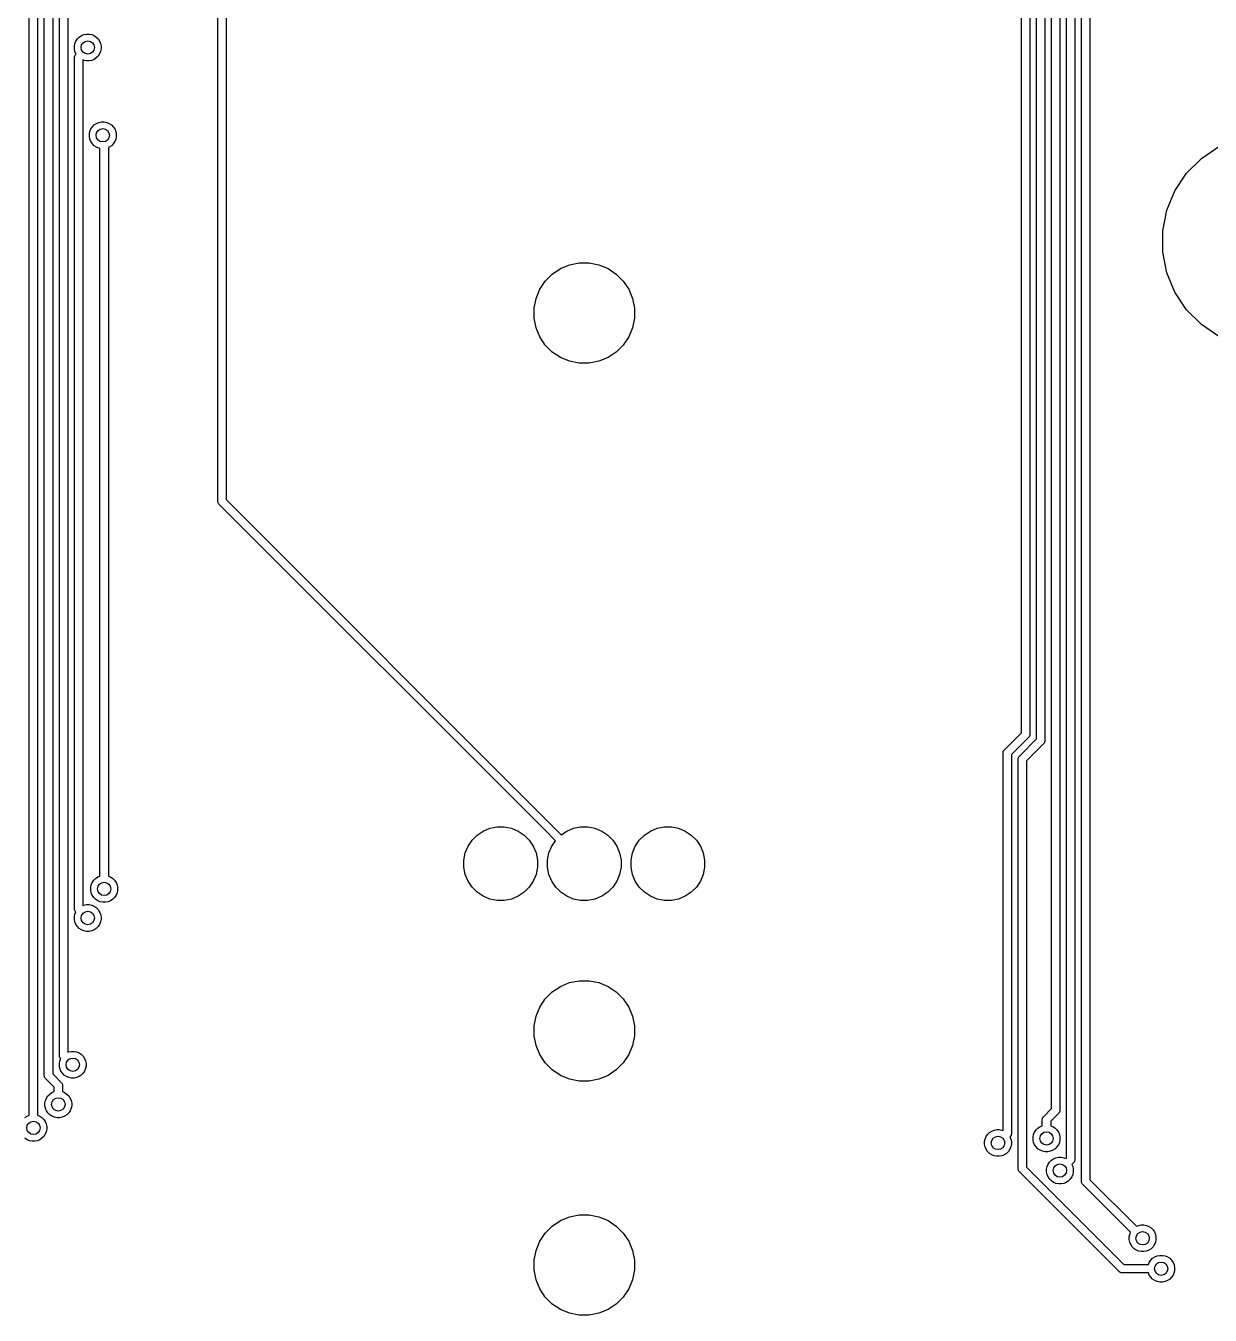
# Model space of a CAD drawing. Extents: x 3.67 to 7.92, y -5.42 to -1.8.
# Drawn here: x 5.134 to 6.528, y -5.421 to -3.904 of the extents above; entities that cross this region are included whole.
import ezdxf

# ---------------------------------------------------------------- set-up
doc = ezdxf.new("R2010")
doc.units = 0
doc.header["$MEASUREMENT"] = 0
doc.layers.add('BLACK', color=7, linetype='CONTINUOUS')

msp = doc.modelspace()

# ---------------------------------------------------------------- linework, layer by layer
at = {"layer": 'BLACK', "linetype": 'CONTINUOUS'}
for p, q in [((6.37697, -5.26354), (6.37697, -2.47451)), ((6.38681, -2.4791), (6.38681, -5.26174)), ((6.35925, -5.23615), (6.35925, -2.52678)), ((6.36909, -2.52498), (6.36909, -5.23795)), ((6.34153, -5.17805), (6.34153, -2.58687)), ((6.35138, -2.58507), (6.35138, -5.17985)), ((6.32382, -4.74304), (6.32382, -3.06208)), ((6.33366, -3.06028), (6.33366, -4.74484)), ((6.3061, -4.7357), (6.3061, -3.06942)), ((6.31594, -3.06762), (6.31594, -4.7375)), ((5.1378, -5.18578), (5.1378, -3.6843)), ((5.14764, -3.68609), (5.14764, -5.18578)), ((5.15551, -5.13903), (5.15551, -3.69164)), ((5.16535, -3.69343), (5.16535, -5.13723)), ((5.35984, -4.46295), (5.35984, -3.80556)), ((5.36968, -3.80735), (5.36968, -4.46115)), ((5.17323, -5.11536), (5.17323, -3.89197)), ((5.18307, -3.89377), (5.18307, -5.11182)), ((5.19665, -3.9169), (5.19923, -3.91518)), ((5.19923, -3.91518), (5.2021, -3.91399)), ((5.2021, -3.91399), (5.20514, -3.91339)), ((5.20514, -3.91339), (5.20824, -3.91339)), ((5.20824, -3.91339), (5.21129, -3.91399)), ((5.21129, -3.91399), (5.21415, -3.91518)), ((5.21415, -3.91518), (5.21673, -3.9169)), ((5.19095, -3.92758), (5.19155, -3.92454)), ((5.19095, -3.93068), (5.19095, -3.92758)), ((5.19155, -3.93373), (5.19095, -3.93068)), ((5.19155, -3.92454), (5.19274, -3.92167)), ((5.19274, -3.92167), (5.19446, -3.9191)), ((5.19446, -3.9191), (5.19665, -3.9169)), ((5.21673, -3.9169), (5.21893, -3.9191)), ((5.21893, -3.9191), (5.22065, -3.92167)), ((5.22065, -3.92167), (5.22184, -3.92454)), ((5.22184, -3.92454), (5.22244, -3.92758)), ((5.22244, -3.93068), (5.22184, -3.93373)), ((5.22244, -3.92758), (5.22244, -3.93068)), ((5.19092, -3.94094), (5.19095, -3.9407)), ((5.19095, -3.94118), (5.19092, -3.94094)), ((5.19095, -3.9407), (5.19102, -3.93998)), ((5.19095, -3.9407), (5.19095, -3.9407)), ((5.19095, -4.94267), (5.19095, -3.94118)), ((5.19102, -3.93998), (5.1913, -3.93905)), ((5.1913, -3.93905), (5.19176, -3.9382)), ((5.19274, -3.93659), (5.19155, -3.93373)), ((5.19176, -3.9382), (5.19237, -3.93745)), ((5.19237, -3.93745), (5.19256, -3.93729)), ((5.19256, -3.93729), (5.19295, -3.93691)), ((5.19295, -3.93691), (5.19274, -3.93659)), ((5.2021, -3.94428), (5.20079, -3.94373)), ((5.20079, -3.94373), (5.20079, -4.93914)), ((5.20514, -3.94488), (5.2021, -3.94428)), ((5.20824, -3.94488), (5.20514, -3.94488)), ((5.21129, -3.94428), (5.20824, -3.94488)), ((5.21415, -3.94309), (5.21129, -3.94428)), ((5.21673, -3.94137), (5.21415, -3.94309)), ((5.21893, -3.93917), (5.21673, -3.94137)), ((5.22065, -3.93659), (5.21893, -3.93917)), ((5.22184, -3.93373), (5.22065, -3.93659)), ((5.21218, -4.02244), (5.21437, -4.02025)), ((5.21437, -4.02025), (5.21695, -4.01852)), ((5.21695, -4.01852), (5.21982, -4.01734)), ((5.21982, -4.01734), (5.22286, -4.01673)), ((5.22286, -4.01673), (5.22596, -4.01673)), ((5.22596, -4.01673), (5.229, -4.01734)), ((5.229, -4.01734), (5.23187, -4.01852)), ((5.23187, -4.01852), (5.23445, -4.02025)), ((5.23445, -4.02025), (5.23664, -4.02244)), ((5.20866, -4.03093), (5.20927, -4.02789)), ((5.20866, -4.03403), (5.20866, -4.03093)), ((5.20927, -4.03707), (5.20866, -4.03403)), ((5.20927, -4.02789), (5.21045, -4.02502)), ((5.21045, -4.02502), (5.21218, -4.02244)), ((5.23664, -4.02244), (5.23837, -4.02502)), ((5.23837, -4.02502), (5.23955, -4.02789)), ((5.23955, -4.02789), (5.24016, -4.03093)), ((5.24016, -4.03403), (5.23955, -4.03707)), ((5.24016, -4.03093), (5.24016, -4.03403)), ((5.21045, -4.03994), (5.20927, -4.03707)), ((5.21218, -4.04252), (5.21045, -4.03994)), ((5.21437, -4.04471), (5.21218, -4.04252)), ((5.21695, -4.04644), (5.21437, -4.04471)), ((5.21982, -4.04762), (5.21695, -4.04644)), ((5.22107, -4.04787), (5.21982, -4.04762)), ((5.22107, -4.90442), (5.22107, -4.04787)), ((5.23187, -4.04644), (5.23092, -4.04683)), ((5.23092, -4.04683), (5.23092, -4.90442)), ((5.23445, -4.04471), (5.23187, -4.04644)), ((5.23664, -4.04252), (5.23445, -4.04471)), ((5.23837, -4.03994), (5.23664, -4.04252)), ((5.23955, -4.03707), (5.23837, -4.03994)), ((6.51811, -4.05962), (6.53875, -4.04583)), ((6.50057, -4.07717), (6.51811, -4.05962)), ((6.48678, -4.0978), (6.50057, -4.07717)), ((6.47728, -4.12073), (6.48678, -4.0978)), ((6.47244, -4.14507), (6.47728, -4.12073)), ((6.47244, -4.16989), (6.47244, -4.14507)), ((6.47728, -4.19423), (6.47244, -4.16989)), ((5.76337, -4.1894), (5.77411, -4.18495)), ((5.77411, -4.18495), (5.78552, -4.18268)), ((5.78552, -4.18268), (5.79716, -4.18268)), ((5.79716, -4.18268), (5.80856, -4.18495)), ((5.80856, -4.18495), (5.81931, -4.1894)), ((5.74547, -4.20409), (5.75369, -4.19586)), ((5.75369, -4.19586), (5.76337, -4.1894)), ((5.81931, -4.1894), (5.82898, -4.19586)), ((5.82898, -4.19586), (5.83721, -4.20409)), ((6.48678, -4.21716), (6.47728, -4.19423)), ((5.73455, -4.22451), (5.739, -4.21376)), ((5.739, -4.21376), (5.74547, -4.20409)), ((5.83721, -4.20409), (5.84367, -4.21376)), ((5.84367, -4.21376), (5.84812, -4.22451)), ((6.50057, -4.23779), (6.48678, -4.21716)), ((5.73228, -4.23592), (5.73455, -4.22451)), ((5.84812, -4.22451), (5.85039, -4.23592)), ((5.73228, -4.24755), (5.73228, -4.23592)), ((5.73455, -4.25896), (5.73228, -4.24755)), ((5.85039, -4.24755), (5.84812, -4.25896)), ((5.85039, -4.23592), (5.85039, -4.24755)), ((6.51811, -4.25534), (6.50057, -4.23779)), ((5.739, -4.26971), (5.73455, -4.25896)), ((5.84812, -4.25896), (5.84367, -4.26971)), ((6.53875, -4.26913), (6.51811, -4.25534)), ((5.74547, -4.27938), (5.739, -4.26971)), ((5.75369, -4.2876), (5.74547, -4.27938)), ((5.83721, -4.27938), (5.82898, -4.2876)), ((5.84367, -4.26971), (5.83721, -4.27938)), ((5.76337, -4.29407), (5.75369, -4.2876)), ((5.77411, -4.29852), (5.76337, -4.29407)), ((5.81931, -4.29407), (5.80856, -4.29852)), ((5.82898, -4.2876), (5.81931, -4.29407)), ((5.78552, -4.30079), (5.77411, -4.29852)), ((5.79716, -4.30079), (5.78552, -4.30079)), ((5.80856, -4.29852), (5.79716, -4.30079)), ((5.36968, -4.46115), (5.75168, -4.84315)), ((5.35982, -4.46319), (5.35984, -4.46295)), ((5.35991, -4.46415), (5.35982, -4.46319)), ((5.3602, -4.46508), (5.35991, -4.46415)), ((5.36065, -4.46594), (5.3602, -4.46508)), ((5.36101, -4.46638), (5.36065, -4.46594)), ((5.36127, -4.46669), (5.36101, -4.46638)), ((5.36145, -4.46684), (5.36127, -4.46669)), ((5.74472, -4.85011), (5.36145, -4.46684)), ((6.28606, -4.75574), (6.3061, -4.7357)), ((6.31433, -4.74139), (6.29429, -4.76143)), ((6.30378, -4.76308), (6.32382, -4.74304)), ((6.33205, -4.74873), (6.31201, -4.76877)), ((6.31452, -4.74124), (6.31433, -4.74139)), ((6.31467, -4.74105), (6.31452, -4.74124)), ((6.31513, -4.74049), (6.31467, -4.74105)), ((6.31467, -4.74105), (6.31467, -4.74105)), ((6.31559, -4.73963), (6.31513, -4.74049)), ((6.31587, -4.73871), (6.31559, -4.73963)), ((6.31594, -4.73798), (6.31587, -4.73871)), ((6.31594, -4.7375), (6.31597, -4.73774)), ((6.31597, -4.73774), (6.31594, -4.73798)), ((6.31594, -4.73798), (6.31594, -4.73798)), ((6.33224, -4.74858), (6.33205, -4.74873)), ((6.33239, -4.74839), (6.33224, -4.74858)), ((6.33285, -4.74783), (6.33239, -4.74839)), ((6.33239, -4.74839), (6.33239, -4.74839)), ((6.33331, -4.74697), (6.33285, -4.74783)), ((6.33359, -4.74604), (6.33331, -4.74697)), ((6.33366, -4.74532), (6.33359, -4.74604)), ((6.33359, -4.74604), (6.33359, -4.74604)), ((6.33366, -4.74484), (6.33368, -4.74508)), ((6.33368, -4.74508), (6.33366, -4.74532)), ((6.33366, -4.74532), (6.33366, -4.74532)), ((6.28442, -4.75939), (6.28445, -4.75915)), ((6.28445, -4.75964), (6.28442, -4.75939)), ((6.28445, -4.75915), (6.28452, -4.75843)), ((6.28445, -4.75915), (6.28445, -4.75915)), ((6.28445, -5.2039), (6.28445, -4.75964)), ((6.28452, -4.75843), (6.2848, -4.7575)), ((6.2848, -4.7575), (6.28526, -4.75665)), ((6.28526, -4.75665), (6.28587, -4.7559)), ((6.28587, -4.7559), (6.28606, -4.75574)), ((6.29429, -4.76143), (6.29429, -5.20744)), ((6.30224, -4.76577), (6.30252, -4.76484)), ((6.30252, -4.76484), (6.30297, -4.76399)), ((6.30297, -4.76399), (6.30344, -4.76342)), ((6.30344, -4.76342), (6.30359, -4.76324)), ((6.30344, -4.76342), (6.30344, -4.76342)), ((6.30359, -4.76324), (6.30378, -4.76308)), ((6.30214, -4.76673), (6.30224, -4.76577)), ((6.30216, -4.76697), (6.30214, -4.76673)), ((6.30216, -5.2487), (6.30216, -4.76697)), ((6.31201, -4.76877), (6.31201, -5.2469)), ((5.65927, -4.86216), (5.66531, -4.85612)), ((5.66531, -4.85612), (5.6724, -4.85139)), ((5.6724, -4.85139), (5.68028, -4.84812)), ((5.68028, -4.84812), (5.68865, -4.84646)), ((5.68865, -4.84646), (5.69718, -4.84646)), ((5.69718, -4.84646), (5.70555, -4.84812)), ((5.70555, -4.84812), (5.71343, -4.85139)), ((5.71343, -4.85139), (5.72052, -4.85612)), ((5.72052, -4.85612), (5.72655, -4.86216)), ((5.75733, -4.86271), (5.74472, -4.85011)), ((5.75168, -4.84315), (5.76429, -4.85575)), ((5.76429, -4.85575), (5.77082, -4.85139)), ((5.77082, -4.85139), (5.77871, -4.84812)), ((5.77871, -4.84812), (5.78707, -4.84646)), ((5.78707, -4.84646), (5.7956, -4.84646)), ((5.7956, -4.84646), (5.80397, -4.84812)), ((5.80397, -4.84812), (5.81185, -4.85139)), ((5.81185, -4.85139), (5.81895, -4.85612)), ((5.81895, -4.85612), (5.82498, -4.86216)), ((5.85612, -4.86216), (5.86216, -4.85612)), ((5.86216, -4.85612), (5.86925, -4.85139)), ((5.86925, -4.85139), (5.87713, -4.84812)), ((5.87713, -4.84812), (5.8855, -4.84646)), ((5.8855, -4.84646), (5.89403, -4.84646)), ((5.89403, -4.84646), (5.9024, -4.84812)), ((5.9024, -4.84812), (5.91028, -4.85139)), ((5.91028, -4.85139), (5.91737, -4.85612)), ((5.91737, -4.85612), (5.9234, -4.86216)), ((5.65127, -4.87713), (5.65454, -4.86925)), ((5.65454, -4.86925), (5.65927, -4.86216)), ((5.72655, -4.86216), (5.73129, -4.86925)), ((5.73129, -4.86925), (5.73456, -4.87713)), ((5.7497, -4.87713), (5.75296, -4.86925)), ((5.75296, -4.86925), (5.75733, -4.86271)), ((5.82498, -4.86216), (5.82972, -4.86925)), ((5.82972, -4.86925), (5.83298, -4.87713)), ((5.84812, -4.87713), (5.85139, -4.86925)), ((5.85139, -4.86925), (5.85612, -4.86216)), ((5.9234, -4.86216), (5.92814, -4.86925)), ((5.92814, -4.86925), (5.93141, -4.87713)), ((5.64961, -4.8855), (5.65127, -4.87713)), ((5.64961, -4.89403), (5.64961, -4.8855)), ((5.73456, -4.87713), (5.73622, -4.8855)), ((5.73622, -4.8855), (5.73622, -4.89403)), ((5.74803, -4.8855), (5.7497, -4.87713)), ((5.74803, -4.89403), (5.74803, -4.8855)), ((5.83298, -4.87713), (5.83465, -4.8855)), ((5.83465, -4.8855), (5.83465, -4.89403)), ((5.84646, -4.8855), (5.84812, -4.87713)), ((5.84646, -4.89403), (5.84646, -4.8855)), ((5.93141, -4.87713), (5.93307, -4.8855)), ((5.93307, -4.8855), (5.93307, -4.89403)), ((5.65127, -4.9024), (5.64961, -4.89403)), ((5.73622, -4.89403), (5.73456, -4.9024)), ((5.7497, -4.9024), (5.74803, -4.89403)), ((5.83465, -4.89403), (5.83298, -4.9024)), ((5.84812, -4.9024), (5.84646, -4.89403)), ((5.93307, -4.89403), (5.93141, -4.9024)), ((5.21025, -4.91787), (5.21085, -4.91483)), ((5.21085, -4.91483), (5.21204, -4.91197)), ((5.21204, -4.91197), (5.21376, -4.90939)), ((5.21376, -4.90939), (5.21596, -4.90719)), ((5.21596, -4.90719), (5.21854, -4.90547)), ((5.21854, -4.90547), (5.22107, -4.90442)), ((5.23092, -4.90442), (5.23345, -4.90547)), ((5.23345, -4.90547), (5.23603, -4.90719)), ((5.23603, -4.90719), (5.23823, -4.90939)), ((5.23823, -4.90939), (5.23995, -4.91197)), ((5.23995, -4.91197), (5.24114, -4.91483)), ((5.24114, -4.91483), (5.24174, -4.91787)), ((5.65454, -4.91028), (5.65127, -4.9024)), ((5.65927, -4.91737), (5.65454, -4.91028)), ((5.73129, -4.91028), (5.72655, -4.91737)), ((5.73456, -4.9024), (5.73129, -4.91028)), ((5.75296, -4.91028), (5.7497, -4.9024)), ((5.7577, -4.91737), (5.75296, -4.91028)), ((5.82972, -4.91028), (5.82498, -4.91737)), ((5.83298, -4.9024), (5.82972, -4.91028)), ((5.85139, -4.91028), (5.84812, -4.9024)), ((5.85612, -4.91737), (5.85139, -4.91028)), ((5.92814, -4.91028), (5.9234, -4.91737)), ((5.93141, -4.9024), (5.92814, -4.91028)), ((5.21025, -4.92098), (5.21025, -4.91787)), ((5.21085, -4.92402), (5.21025, -4.92098)), ((5.21204, -4.92689), (5.21085, -4.92402)), ((5.21376, -4.92946), (5.21204, -4.92689)), ((5.21596, -4.93166), (5.21376, -4.92946)), ((5.21854, -4.93338), (5.21596, -4.93166)), ((5.23603, -4.93166), (5.23345, -4.93338)), ((5.23823, -4.92946), (5.23603, -4.93166)), ((5.23995, -4.92689), (5.23823, -4.92946)), ((5.24114, -4.92402), (5.23995, -4.92689)), ((5.24174, -4.92098), (5.24114, -4.92402)), ((5.24174, -4.91787), (5.24174, -4.92098)), ((5.66531, -4.9234), (5.65927, -4.91737)), ((5.6724, -4.92814), (5.66531, -4.9234)), ((5.68028, -4.93141), (5.6724, -4.92814)), ((5.68865, -4.93307), (5.68028, -4.93141)), ((5.70555, -4.93141), (5.69718, -4.93307)), ((5.71343, -4.92814), (5.70555, -4.93141)), ((5.72052, -4.9234), (5.71343, -4.92814)), ((5.72655, -4.91737), (5.72052, -4.9234)), ((5.76373, -4.9234), (5.7577, -4.91737)), ((5.77082, -4.92814), (5.76373, -4.9234)), ((5.77871, -4.93141), (5.77082, -4.92814)), ((5.78707, -4.93307), (5.77871, -4.93141)), ((5.80397, -4.93141), (5.7956, -4.93307)), ((5.81185, -4.92814), (5.80397, -4.93141)), ((5.81895, -4.9234), (5.81185, -4.92814)), ((5.82498, -4.91737), (5.81895, -4.9234)), ((5.86216, -4.9234), (5.85612, -4.91737)), ((5.86925, -4.92814), (5.86216, -4.9234)), ((5.87713, -4.93141), (5.86925, -4.92814)), ((5.8855, -4.93307), (5.87713, -4.93141)), ((5.9024, -4.93141), (5.89403, -4.93307)), ((5.91028, -4.92814), (5.9024, -4.93141)), ((5.91737, -4.9234), (5.91028, -4.92814)), ((5.9234, -4.91737), (5.91737, -4.9234)), ((5.19092, -4.94291), (5.19095, -4.94267)), ((5.19102, -4.94388), (5.19092, -4.94291)), ((5.1913, -4.94481), (5.19102, -4.94388)), ((5.19176, -4.94566), (5.1913, -4.94481)), ((5.19155, -4.94915), (5.1926, -4.94661)), ((5.19222, -4.94622), (5.19176, -4.94566)), ((5.19237, -4.94641), (5.19222, -4.94622)), ((5.19256, -4.94656), (5.19237, -4.94641)), ((5.1926, -4.94661), (5.19256, -4.94656)), ((5.20079, -4.93914), (5.2021, -4.9386)), ((5.2021, -4.9386), (5.20514, -4.93799)), ((5.20514, -4.93799), (5.20824, -4.93799)), ((5.20824, -4.93799), (5.21129, -4.9386)), ((5.21129, -4.9386), (5.21415, -4.93978)), ((5.21415, -4.93978), (5.21673, -4.94151)), ((5.21673, -4.94151), (5.21893, -4.9437)), ((5.2214, -4.93457), (5.21854, -4.93338)), ((5.21893, -4.9437), (5.22065, -4.94628)), ((5.22065, -4.94628), (5.22184, -4.94915)), ((5.22444, -4.93517), (5.2214, -4.93457)), ((5.22755, -4.93517), (5.22444, -4.93517)), ((5.23059, -4.93457), (5.22755, -4.93517)), ((5.23345, -4.93338), (5.23059, -4.93457)), ((5.69718, -4.93307), (5.68865, -4.93307)), ((5.7956, -4.93307), (5.78707, -4.93307)), ((5.89403, -4.93307), (5.8855, -4.93307)), ((5.19095, -4.95219), (5.19155, -4.94915)), ((5.19095, -4.95529), (5.19095, -4.95219)), ((5.19155, -4.95833), (5.19095, -4.95529)), ((5.19274, -4.9612), (5.19155, -4.95833)), ((5.19446, -4.96378), (5.19274, -4.9612)), ((5.22065, -4.9612), (5.21893, -4.96378)), ((5.22184, -4.95833), (5.22065, -4.9612)), ((5.22184, -4.94915), (5.22244, -4.95219)), ((5.22244, -4.95529), (5.22184, -4.95833)), ((5.22244, -4.95219), (5.22244, -4.95529)), ((5.19665, -4.96597), (5.19446, -4.96378)), ((5.19923, -4.9677), (5.19665, -4.96597)), ((5.2021, -4.96888), (5.19923, -4.9677)), ((5.20514, -4.96949), (5.2021, -4.96888)), ((5.20824, -4.96949), (5.20514, -4.96949)), ((5.21129, -4.96888), (5.20824, -4.96949)), ((5.21415, -4.9677), (5.21129, -4.96888)), ((5.21673, -4.96597), (5.21415, -4.9677)), ((5.21893, -4.96378), (5.21673, -4.96597)), ((5.75369, -5.04074), (5.76337, -5.03428)), ((5.76337, -5.03428), (5.77411, -5.02983)), ((5.77411, -5.02983), (5.78552, -5.02756)), ((5.78552, -5.02756), (5.79716, -5.02756)), ((5.79716, -5.02756), (5.80856, -5.02983)), ((5.80856, -5.02983), (5.81931, -5.03428)), ((5.81931, -5.03428), (5.82898, -5.04074)), ((5.739, -5.05864), (5.74547, -5.04897)), ((5.74547, -5.04897), (5.75369, -5.04074)), ((5.82898, -5.04074), (5.83721, -5.04897)), ((5.83721, -5.04897), (5.84367, -5.05864)), ((5.73455, -5.06939), (5.739, -5.05864)), ((5.84367, -5.05864), (5.84812, -5.06939)), ((5.73228, -5.0808), (5.73455, -5.06939)), ((5.73228, -5.09243), (5.73228, -5.0808)), ((5.84812, -5.06939), (5.85039, -5.0808)), ((5.85039, -5.0808), (5.85039, -5.09243)), ((5.73455, -5.10384), (5.73228, -5.09243)), ((5.85039, -5.09243), (5.84812, -5.10384)), ((5.18307, -5.11182), (5.18438, -5.11128)), ((5.18438, -5.11128), (5.18743, -5.11068)), ((5.18743, -5.11068), (5.19053, -5.11068)), ((5.19053, -5.11068), (5.19357, -5.11128)), ((5.19357, -5.11128), (5.19644, -5.11247)), ((5.19644, -5.11247), (5.19902, -5.11419)), ((5.19902, -5.11419), (5.20121, -5.11638)), ((5.739, -5.11459), (5.73455, -5.10384)), ((5.84812, -5.10384), (5.84367, -5.11459)), ((5.17321, -5.1156), (5.17323, -5.11536)), ((5.1733, -5.11656), (5.17321, -5.1156)), ((5.17323, -5.12487), (5.17383, -5.12183)), ((5.17323, -5.12797), (5.17323, -5.12487)), ((5.17383, -5.13102), (5.17323, -5.12797)), ((5.17358, -5.11749), (5.1733, -5.11656)), ((5.17404, -5.11834), (5.17358, -5.11749)), ((5.17383, -5.12183), (5.17489, -5.11929)), ((5.1745, -5.11891), (5.17404, -5.11834)), ((5.17465, -5.11909), (5.1745, -5.11891)), ((5.17484, -5.11925), (5.17465, -5.11909)), ((5.17489, -5.11929), (5.17484, -5.11925)), ((5.20121, -5.11638), (5.20293, -5.11896)), ((5.20293, -5.11896), (5.20412, -5.12183)), ((5.20412, -5.12183), (5.20472, -5.12487)), ((5.20472, -5.12797), (5.20412, -5.13102)), ((5.20472, -5.12487), (5.20472, -5.12797)), ((5.74547, -5.12426), (5.739, -5.11459)), ((5.75369, -5.13249), (5.74547, -5.12426)), ((5.83721, -5.12426), (5.82898, -5.13249)), ((5.84367, -5.11459), (5.83721, -5.12426)), ((5.15549, -5.13927), (5.15551, -5.13903)), ((5.15551, -5.13951), (5.15549, -5.13927)), ((5.15558, -5.14024), (5.15551, -5.13951)), ((5.15551, -5.13951), (5.15551, -5.13951)), ((5.15586, -5.14116), (5.15558, -5.14024)), ((5.15632, -5.14202), (5.15586, -5.14116)), ((5.15694, -5.14277), (5.15632, -5.14202)), ((5.15712, -5.14292), (5.15694, -5.14277)), ((5.16709, -5.15289), (5.15712, -5.14292)), ((5.16535, -5.13723), (5.17532, -5.1472)), ((5.17502, -5.13388), (5.17383, -5.13102)), ((5.17674, -5.13646), (5.17502, -5.13388)), ((5.17894, -5.13866), (5.17674, -5.13646)), ((5.18152, -5.14038), (5.17894, -5.13866)), ((5.18438, -5.14157), (5.18152, -5.14038)), ((5.18743, -5.14217), (5.18438, -5.14157)), ((5.19053, -5.14217), (5.18743, -5.14217)), ((5.19357, -5.14157), (5.19053, -5.14217)), ((5.19644, -5.14038), (5.19357, -5.14157)), ((5.19902, -5.13866), (5.19644, -5.14038)), ((5.20121, -5.13646), (5.19902, -5.13866)), ((5.20293, -5.13388), (5.20121, -5.13646)), ((5.20412, -5.13102), (5.20293, -5.13388)), ((5.76337, -5.13895), (5.75369, -5.13249)), ((5.77411, -5.1434), (5.76337, -5.13895)), ((5.78552, -5.14567), (5.77411, -5.1434)), ((5.80856, -5.1434), (5.79716, -5.14567)), ((5.81931, -5.13895), (5.80856, -5.1434)), ((5.82898, -5.13249), (5.81931, -5.13895)), ((5.16197, -5.16089), (5.16455, -5.15916)), ((5.16455, -5.15916), (5.16709, -5.15811)), ((5.16709, -5.15811), (5.16709, -5.15289)), ((5.17532, -5.1472), (5.17551, -5.14735)), ((5.17551, -5.14735), (5.17566, -5.14754)), ((5.17566, -5.14754), (5.17566, -5.14754)), ((5.17566, -5.14754), (5.17612, -5.1481)), ((5.17612, -5.1481), (5.17658, -5.14896)), ((5.17658, -5.14896), (5.17686, -5.14988)), ((5.17686, -5.14988), (5.17693, -5.15061)), ((5.17693, -5.15061), (5.17693, -5.15061)), ((5.17693, -5.15061), (5.17695, -5.15085)), ((5.17695, -5.15085), (5.17693, -5.15109)), ((5.17693, -5.15109), (5.17693, -5.15811)), ((5.17693, -5.15811), (5.17947, -5.15916)), ((5.17947, -5.15916), (5.18205, -5.16089)), ((5.79716, -5.14567), (5.78552, -5.14567)), ((5.15626, -5.17157), (5.15687, -5.16853)), ((5.15626, -5.17467), (5.15626, -5.17157)), ((5.15687, -5.17771), (5.15626, -5.17467)), ((5.15687, -5.16853), (5.15805, -5.16566)), ((5.15805, -5.16566), (5.15978, -5.16308)), ((5.15978, -5.16308), (5.16197, -5.16089)), ((5.18205, -5.16089), (5.18424, -5.16308)), ((5.18424, -5.16308), (5.18597, -5.16566)), ((5.18597, -5.16566), (5.18715, -5.16853)), ((5.18715, -5.16853), (5.18776, -5.17157)), ((5.18776, -5.17467), (5.18715, -5.17771)), ((5.18776, -5.17157), (5.18776, -5.17467)), ((5.13268, -5.18855), (5.13526, -5.18683)), ((5.13526, -5.18683), (5.1378, -5.18578)), ((5.14764, -5.18578), (5.15018, -5.18683)), ((5.15018, -5.18683), (5.15276, -5.18855)), ((5.15276, -5.18855), (5.15495, -5.19075)), ((5.15805, -5.18058), (5.15687, -5.17771)), ((5.15978, -5.18316), (5.15805, -5.18058)), ((5.16197, -5.18535), (5.15978, -5.18316)), ((5.16455, -5.18708), (5.16197, -5.18535)), ((5.16742, -5.18826), (5.16455, -5.18708)), ((5.17046, -5.18887), (5.16742, -5.18826)), ((5.17356, -5.18887), (5.17046, -5.18887)), ((5.1766, -5.18826), (5.17356, -5.18887)), ((5.17947, -5.18708), (5.1766, -5.18826)), ((5.18205, -5.18535), (5.17947, -5.18708)), ((5.18424, -5.18316), (5.18205, -5.18535)), ((5.18597, -5.18058), (5.18424, -5.18316)), ((5.18715, -5.17771), (5.18597, -5.18058)), ((6.33068, -5.19092), (6.33078, -5.18995)), ((6.33078, -5.18995), (6.33106, -5.18903)), ((6.33106, -5.18903), (6.33152, -5.18817)), ((6.33152, -5.18817), (6.33198, -5.18761)), ((6.33198, -5.18761), (6.33213, -5.18742)), ((6.33198, -5.18761), (6.33198, -5.18761)), ((6.33213, -5.18742), (6.33232, -5.18727)), ((6.33232, -5.18727), (6.34153, -5.17805)), ((6.34977, -5.18374), (6.34055, -5.19296)), ((6.34995, -5.18359), (6.34977, -5.18374)), ((6.35011, -5.1834), (6.34995, -5.18359)), ((6.35057, -5.18284), (6.35011, -5.1834)), ((6.35011, -5.1834), (6.35011, -5.1834)), ((6.35102, -5.18198), (6.35057, -5.18284)), ((6.35131, -5.18106), (6.35102, -5.18198)), ((6.35138, -5.18033), (6.35131, -5.18106)), ((6.35138, -5.17985), (6.3514, -5.18009)), ((6.3514, -5.18009), (6.35138, -5.18033)), ((6.35138, -5.18033), (6.35138, -5.18033)), ((5.15495, -5.19075), (5.15667, -5.19333)), ((5.15667, -5.19333), (5.15786, -5.19619)), ((5.15786, -5.20538), (5.15667, -5.20825)), ((5.15786, -5.19619), (5.15846, -5.19924)), ((5.15846, -5.20234), (5.15786, -5.20538)), ((5.15846, -5.19924), (5.15846, -5.20234)), ((6.2685, -5.20627), (6.27108, -5.20455)), ((6.27108, -5.20455), (6.27395, -5.20336)), ((6.27395, -5.20336), (6.27699, -5.20276)), ((6.27699, -5.20276), (6.28009, -5.20276)), ((6.28009, -5.20276), (6.28314, -5.20336)), ((6.28314, -5.20336), (6.28445, -5.2039)), ((6.32167, -5.20573), (6.3234, -5.20315)), ((6.3234, -5.20315), (6.32559, -5.20096)), ((6.32559, -5.20096), (6.32817, -5.19923)), ((6.32817, -5.19923), (6.33071, -5.19818)), ((6.33071, -5.19116), (6.33068, -5.19092)), ((6.33071, -5.19818), (6.33071, -5.19116)), ((6.34055, -5.19296), (6.34055, -5.19818)), ((6.34055, -5.19818), (6.34309, -5.19923)), ((6.34309, -5.19923), (6.34567, -5.20096)), ((6.34567, -5.20096), (6.34786, -5.20315)), ((6.34786, -5.20315), (6.34959, -5.20573)), ((5.13526, -5.21474), (5.13268, -5.21302)), ((5.13812, -5.21593), (5.13526, -5.21474)), ((5.14117, -5.21653), (5.13812, -5.21593)), ((5.14427, -5.21653), (5.14117, -5.21653)), ((5.14731, -5.21593), (5.14427, -5.21653)), ((5.15018, -5.21474), (5.14731, -5.21593)), ((5.15276, -5.21302), (5.15018, -5.21474)), ((5.15495, -5.21082), (5.15276, -5.21302)), ((5.15667, -5.20825), (5.15495, -5.21082)), ((6.26279, -5.21695), (6.2634, -5.21391)), ((6.26279, -5.22005), (6.26279, -5.21695)), ((6.2634, -5.2231), (6.26279, -5.22005)), ((6.2634, -5.21391), (6.26459, -5.21104)), ((6.26459, -5.21104), (6.26631, -5.20846)), ((6.26631, -5.20846), (6.2685, -5.20627)), ((6.29268, -5.21133), (6.29263, -5.21137)), ((6.29263, -5.21137), (6.29369, -5.21391)), ((6.29287, -5.21117), (6.29268, -5.21133)), ((6.29302, -5.21099), (6.29287, -5.21117)), ((6.29348, -5.21042), (6.29302, -5.21099)), ((6.29302, -5.21099), (6.29302, -5.21099)), ((6.29363, -5.21014), (6.29348, -5.21042)), ((6.29394, -5.20957), (6.29363, -5.21014)), ((6.29369, -5.21391), (6.29429, -5.21695)), ((6.29429, -5.22005), (6.29369, -5.2231)), ((6.29422, -5.20864), (6.29394, -5.20957)), ((6.29429, -5.20792), (6.29422, -5.20864)), ((6.29429, -5.20744), (6.29431, -5.20768)), ((6.29431, -5.20768), (6.29429, -5.20792)), ((6.29429, -5.20792), (6.29429, -5.20792)), ((6.29429, -5.21695), (6.29429, -5.22005)), ((6.31988, -5.21164), (6.32049, -5.2086)), ((6.31988, -5.21474), (6.31988, -5.21164)), ((6.32049, -5.21778), (6.31988, -5.21474)), ((6.32049, -5.2086), (6.32167, -5.20573)), ((6.32167, -5.22065), (6.32049, -5.21778)), ((6.3234, -5.22323), (6.32167, -5.22065)), ((6.34959, -5.22065), (6.34786, -5.22323)), ((6.34959, -5.20573), (6.35077, -5.2086)), ((6.35077, -5.21778), (6.34959, -5.22065)), ((6.35077, -5.2086), (6.35138, -5.21164)), ((6.35138, -5.21474), (6.35077, -5.21778)), ((6.35138, -5.21164), (6.35138, -5.21474)), ((6.26459, -5.22596), (6.2634, -5.2231)), ((6.26631, -5.22854), (6.26459, -5.22596)), ((6.2685, -5.23074), (6.26631, -5.22854)), ((6.27108, -5.23246), (6.2685, -5.23074)), ((6.27395, -5.23365), (6.27108, -5.23246)), ((6.27699, -5.23425), (6.27395, -5.23365)), ((6.28009, -5.23425), (6.27699, -5.23425)), ((6.28314, -5.23365), (6.28009, -5.23425)), ((6.286, -5.23246), (6.28314, -5.23365)), ((6.28858, -5.23074), (6.286, -5.23246)), ((6.29078, -5.22854), (6.28858, -5.23074)), ((6.2925, -5.22596), (6.29078, -5.22854)), ((6.29369, -5.2231), (6.2925, -5.22596)), ((6.32559, -5.22542), (6.3234, -5.22323)), ((6.32817, -5.22714), (6.32559, -5.22542)), ((6.33104, -5.22833), (6.32817, -5.22714)), ((6.33408, -5.22894), (6.33104, -5.22833)), ((6.33718, -5.22894), (6.33408, -5.22894)), ((6.34022, -5.22833), (6.33718, -5.22894)), ((6.34309, -5.22714), (6.34022, -5.22833)), ((6.34567, -5.22542), (6.34309, -5.22714)), ((6.34392, -5.23703), (6.34678, -5.23584)), ((6.34786, -5.22323), (6.34567, -5.22542)), ((6.34678, -5.23584), (6.34983, -5.23524)), ((6.34983, -5.23524), (6.35293, -5.23524)), ((6.35293, -5.23524), (6.35597, -5.23584)), ((6.35597, -5.23584), (6.35851, -5.23689)), ((6.30214, -5.24894), (6.30216, -5.2487)), ((6.30216, -5.24918), (6.30214, -5.24894)), ((6.30224, -5.2499), (6.30216, -5.24918)), ((6.30216, -5.24918), (6.30216, -5.24918)), ((6.30252, -5.25083), (6.30224, -5.2499)), ((6.30297, -5.25168), (6.30252, -5.25083)), ((6.31201, -5.2469), (6.42673, -5.36162)), ((6.33563, -5.24943), (6.33624, -5.24639)), ((6.33563, -5.25254), (6.33563, -5.24943)), ((6.33624, -5.24639), (6.33742, -5.24352)), ((6.33742, -5.24352), (6.33915, -5.24095)), ((6.33915, -5.24095), (6.34134, -5.23875)), ((6.34134, -5.23875), (6.34392, -5.23703)), ((6.35851, -5.23689), (6.35925, -5.23615)), ((6.36748, -5.24184), (6.36547, -5.24385)), ((6.36547, -5.24385), (6.36652, -5.24639)), ((6.36652, -5.24639), (6.36713, -5.24943)), ((6.36713, -5.24943), (6.36713, -5.25254)), ((6.36767, -5.24169), (6.36748, -5.24184)), ((6.36782, -5.2415), (6.36767, -5.24169)), ((6.36828, -5.24094), (6.36782, -5.2415)), ((6.36874, -5.24008), (6.36828, -5.24094)), ((6.36877, -5.23998), (6.36874, -5.24008)), ((6.36902, -5.23915), (6.36877, -5.23998)), ((6.36909, -5.23843), (6.36902, -5.23915)), ((6.36909, -5.23795), (6.36912, -5.23819)), ((6.36912, -5.23819), (6.36909, -5.23843)), ((6.36909, -5.23843), (6.36909, -5.23843)), ((6.30359, -5.25243), (6.30297, -5.25168)), ((6.30378, -5.25259), (6.30359, -5.25243)), ((6.42104, -5.36985), (6.30378, -5.25259)), ((6.33624, -5.25558), (6.33563, -5.25254)), ((6.33742, -5.25844), (6.33624, -5.25558)), ((6.33915, -5.26102), (6.33742, -5.25844)), ((6.34134, -5.26322), (6.33915, -5.26102)), ((6.34392, -5.26494), (6.34134, -5.26322)), ((6.34678, -5.26613), (6.34392, -5.26494)), ((6.34983, -5.26673), (6.34678, -5.26613)), ((6.35597, -5.26613), (6.35293, -5.26673)), ((6.35884, -5.26494), (6.35597, -5.26613)), ((6.36142, -5.26322), (6.35884, -5.26494)), ((6.36361, -5.26102), (6.36142, -5.26322)), ((6.36533, -5.25844), (6.36361, -5.26102)), ((6.36652, -5.25558), (6.36533, -5.25844)), ((6.36713, -5.25254), (6.36652, -5.25558)), ((6.37694, -5.26378), (6.37697, -5.26354)), ((6.37697, -5.26402), (6.37694, -5.26378)), ((6.37704, -5.26474), (6.37697, -5.26402)), ((6.37697, -5.26402), (6.37697, -5.26402)), ((6.37732, -5.26567), (6.37704, -5.26474)), ((6.37778, -5.26653), (6.37732, -5.26567)), ((6.38681, -5.26174), (6.44169, -5.31662)), ((6.35293, -5.26673), (6.34983, -5.26673)), ((6.37839, -5.26728), (6.37778, -5.26653)), ((6.37858, -5.26743), (6.37839, -5.26728)), ((6.43473, -5.32358), (6.37858, -5.26743)), ((5.75369, -5.31633), (5.76337, -5.30987)), ((5.76337, -5.30987), (5.77411, -5.30542)), ((5.77411, -5.30542), (5.78552, -5.30315)), ((5.78552, -5.30315), (5.79716, -5.30315)), ((5.79716, -5.30315), (5.80856, -5.30542)), ((5.80856, -5.30542), (5.81931, -5.30987)), ((5.81931, -5.30987), (5.82898, -5.31633)), ((5.739, -5.33423), (5.74547, -5.32456)), ((5.74547, -5.32456), (5.75369, -5.31633)), ((5.82898, -5.31633), (5.83721, -5.32456)), ((5.83721, -5.32456), (5.84367, -5.33423)), ((6.43307, -5.32916), (6.43368, -5.32612)), ((6.43368, -5.32612), (6.43473, -5.32358)), ((6.44169, -5.31662), (6.44423, -5.31557)), ((6.44423, -5.31557), (6.44727, -5.31496)), ((6.44727, -5.31496), (6.45037, -5.31496)), ((6.45037, -5.31496), (6.45341, -5.31557)), ((6.45341, -5.31557), (6.45628, -5.31675)), ((6.45628, -5.31675), (6.45886, -5.31848)), ((6.45886, -5.31848), (6.46105, -5.32067)), ((6.46105, -5.32067), (6.46277, -5.32325)), ((6.46277, -5.32325), (6.46396, -5.32612)), ((6.46396, -5.32612), (6.46457, -5.32916)), ((5.73455, -5.34498), (5.739, -5.33423)), ((5.84367, -5.33423), (5.84812, -5.34498)), ((6.43307, -5.33226), (6.43307, -5.32916)), ((6.43368, -5.3353), (6.43307, -5.33226)), ((6.43486, -5.33817), (6.43368, -5.3353)), ((6.43659, -5.34075), (6.43486, -5.33817)), ((6.43878, -5.34294), (6.43659, -5.34075)), ((6.46105, -5.34075), (6.45886, -5.34294)), ((6.46277, -5.33817), (6.46105, -5.34075)), ((6.46396, -5.3353), (6.46277, -5.33817)), ((6.46457, -5.33226), (6.46396, -5.3353)), ((6.46457, -5.32916), (6.46457, -5.33226)), ((5.73228, -5.35639), (5.73455, -5.34498)), ((5.73228, -5.36802), (5.73228, -5.35639)), ((5.84812, -5.34498), (5.85039, -5.35639)), ((5.85039, -5.35639), (5.85039, -5.36802)), ((6.44136, -5.34466), (6.43878, -5.34294)), ((6.44423, -5.34585), (6.44136, -5.34466)), ((6.44727, -5.34646), (6.44423, -5.34585)), ((6.45037, -5.34646), (6.44727, -5.34646)), ((6.45341, -5.34585), (6.45037, -5.34646)), ((6.45628, -5.34466), (6.45341, -5.34585)), ((6.45886, -5.34294), (6.45628, -5.34466)), ((6.4567, -5.35908), (6.45843, -5.3565)), ((6.45843, -5.3565), (6.46062, -5.35431)), ((6.46062, -5.35431), (6.4632, -5.35258)), ((6.4632, -5.35258), (6.46606, -5.3514)), ((6.46606, -5.3514), (6.46911, -5.35079)), ((6.46911, -5.35079), (6.47221, -5.35079)), ((6.47221, -5.35079), (6.47525, -5.3514)), ((6.47525, -5.3514), (6.47812, -5.35258)), ((6.47812, -5.35258), (6.4807, -5.35431)), ((6.4807, -5.35431), (6.48289, -5.3565)), ((6.48289, -5.3565), (6.48461, -5.35908)), ((5.73455, -5.37943), (5.73228, -5.36802)), ((5.85039, -5.36802), (5.84812, -5.37943)), ((6.42119, -5.37004), (6.42104, -5.36985)), ((6.42138, -5.37019), (6.42119, -5.37004)), ((6.42184, -5.37057), (6.42138, -5.37019)), ((6.42138, -5.37019), (6.42138, -5.37019)), ((6.42194, -5.37065), (6.42184, -5.37057)), ((6.4228, -5.37111), (6.42194, -5.37065)), ((6.42372, -5.37139), (6.4228, -5.37111)), ((6.42445, -5.37146), (6.42372, -5.37139)), ((6.42469, -5.37148), (6.42445, -5.37146)), ((6.42445, -5.37146), (6.42445, -5.37146)), ((6.42493, -5.37146), (6.42469, -5.37148)), ((6.45565, -5.37146), (6.42493, -5.37146)), ((6.42673, -5.36162), (6.45565, -5.36162)), ((6.45565, -5.36162), (6.4567, -5.35908)), ((6.4567, -5.374), (6.45565, -5.37146)), ((6.48461, -5.35908), (6.4858, -5.36194)), ((6.4858, -5.37113), (6.48461, -5.374)), ((6.4858, -5.36194), (6.48641, -5.36499)), ((6.48641, -5.36809), (6.4858, -5.37113)), ((6.48641, -5.36499), (6.48641, -5.36809)), ((5.739, -5.39018), (5.73455, -5.37943)), ((5.84812, -5.37943), (5.84367, -5.39018)), ((6.45843, -5.37658), (6.4567, -5.374)), ((6.46062, -5.37877), (6.45843, -5.37658)), ((6.4632, -5.38049), (6.46062, -5.37877)), ((6.46606, -5.38168), (6.4632, -5.38049)), ((6.46911, -5.38229), (6.46606, -5.38168)), ((6.47221, -5.38229), (6.46911, -5.38229)), ((6.47525, -5.38168), (6.47221, -5.38229)), ((6.47812, -5.38049), (6.47525, -5.38168)), ((6.4807, -5.37877), (6.47812, -5.38049)), ((6.48289, -5.37658), (6.4807, -5.37877)), ((6.48461, -5.374), (6.48289, -5.37658)), ((5.74547, -5.39985), (5.739, -5.39018)), ((5.75369, -5.40808), (5.74547, -5.39985)), ((5.83721, -5.39985), (5.82898, -5.40808)), ((5.84367, -5.39018), (5.83721, -5.39985)), ((5.76337, -5.41454), (5.75369, -5.40808)), ((5.77411, -5.41899), (5.76337, -5.41454)), ((5.81931, -5.41454), (5.80856, -5.41899)), ((5.82898, -5.40808), (5.81931, -5.41454)), ((5.78552, -5.42126), (5.77411, -5.41899)), ((5.79716, -5.42126), (5.78552, -5.42126)), ((5.80856, -5.41899), (5.79716, -5.42126))]:
    msp.add_line(p, q, dxfattribs=at)
at = {"layer": 'BLACK'}
for centre in [(5.20669, -3.92913), (5.22441, -4.03248), (5.22599, -4.91943), (5.20669, -4.95374), (5.18898, -5.12642), (5.17201, -5.17312), (5.14272, -5.20079), (6.33563, -5.21319), (6.27854, -5.2185), (6.35138, -5.25098), (6.44882, -5.33071), (6.47066, -5.36654)]:
    msp.add_circle(centre, 0.00787, dxfattribs=at)

doc.saveas('drawing.dxf')
